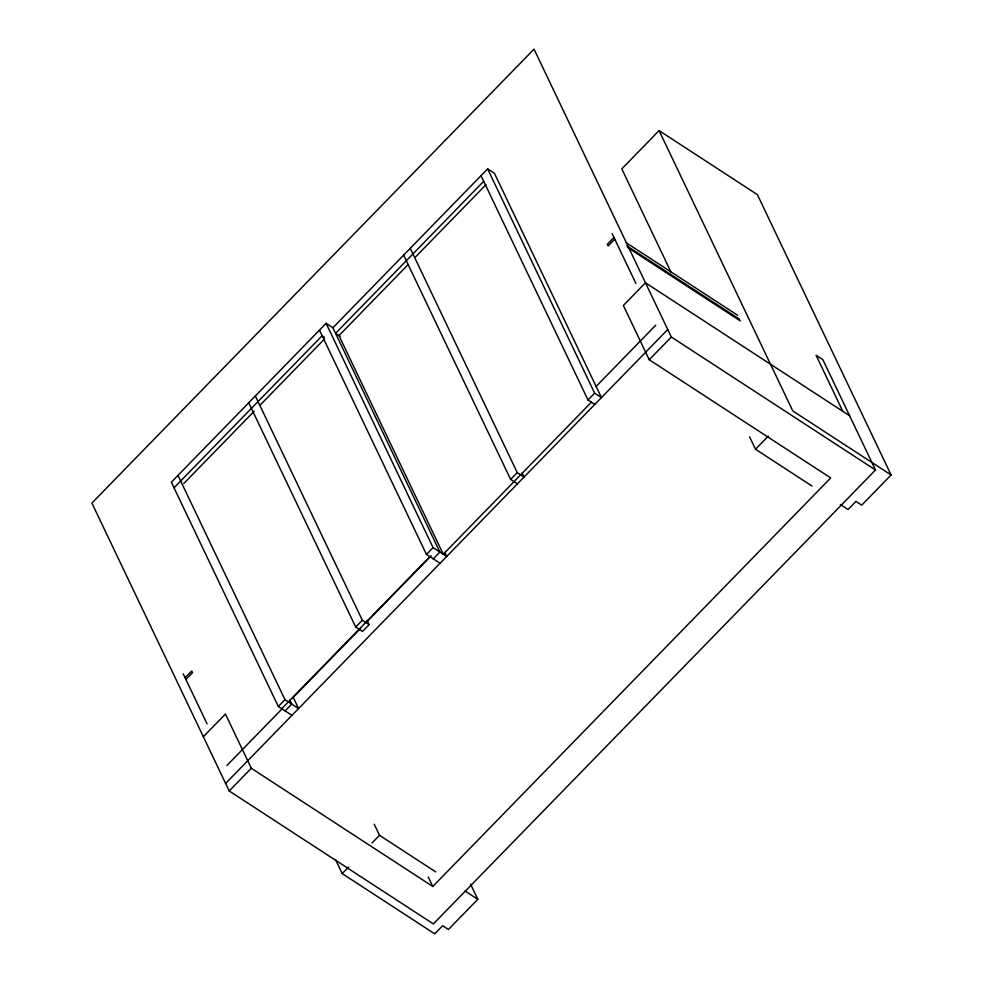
<?xml version="1.0" encoding="UTF-8"?>
<svg xmlns="http://www.w3.org/2000/svg" width="983" height="983" viewBox="0 0 983 983"><rect width="100%" height="100%" fill="white"/><g stroke="black" fill="none" stroke-linecap="round" stroke-linejoin="round"><path stroke-width="1.47" d="M433.245 558.86L439.88 552.041L332.893 327.757L326.098 323.321L171.349 482.211L278.324 706.494L291.939 715.354M174.028 487.814L322.141 335.744L324.402 337.218M332.893 327.757L487.642 168.879L494.449 173.315L601.424 397.599L594.629 393.163L487.642 168.879M183.821 483.464L254.142 411.263M260.544 404.689L324.476 339.049M483.685 181.302L335.572 333.36L340.106 336.321M408.24 264.476L338.975 335.584L443.284 554.265L591.397 402.194M415.698 256.809L486.02 184.607M840.318 504.488L848.034 509.513L855.935 501.404L861.71 505.164L891.102 474.973L757.377 194.622L659.077 130.592L621.784 168.892L671.18 272.475M185.099 677.779L191.734 670.971L192.521 672.642L185.898 679.45M613.97 237.456L607.334 244.263L608.133 245.934L614.756 239.127M203.334 736.722L225.439 714.027L251.316 768.276L432.79 886.469L830.709 477.922L649.235 359.729L623.357 305.48L645.462 282.785L849.619 415.748M278.324 706.494L284.959 699.687L177.984 475.391M367.151 620.519L369.141 624.672L362.506 631.479L355.699 627.056L362.334 620.248L255.347 395.952M440.052 563.284L426.438 554.424L433.073 547.617L326.098 323.321M281.728 708.706L429.841 556.636M226.926 765.474L282.539 708.374M292.16 698.495L360.614 628.223M367.028 621.625L431.193 555.751M595.907 386.651L655.796 325.152M285.131 710.918L291.767 704.111L289.788 699.957M517.427 483.845L510.619 479.421L517.255 472.602L410.267 248.318M594.801 404.406L587.994 399.983L594.629 393.163M225.623 783.451L667.752 329.514M842.812 411.312L816.074 355.244L822.869 359.667L875.497 469.997L433.368 923.934L229.211 790.971L251.316 768.276M649.235 359.729L671.34 337.034L534.027 49.15L91.898 503.087L229.211 790.971M470.562 884.122L477.799 899.31L448.408 929.5L442.633 925.74L434.732 933.85L342.207 873.592L348.596 867.018M372.041 842.947L379.499 835.292L374.228 824.245M812.056 486.081L755.509 449.243L768.288 436.12M626.183 242.703L737.668 315.31M626.773 245.811L739.548 319.254M627.572 247.47L740.346 320.913M891.102 474.973L792.802 410.955L659.077 130.592M671.34 337.034L875.497 469.997M517.255 472.602L524.062 477.038L522.071 472.884M433.073 547.617L446.687 556.476L444.697 552.323M362.334 620.248L369.141 624.672M284.959 699.687L298.574 708.546L293.29 697.475M379.499 835.292L435.678 871.872M465.033 891.003L477.799 899.31M749.574 436.821L755.509 449.243M612.09 233.524L635.927 283.497M481.019 175.687L587.994 399.983M403.644 255.125L510.619 479.421M319.463 330.141L426.438 554.424M248.724 402.76L355.699 627.056M428.256 876.971L432.79 886.469M335.621 859.781L342.207 873.592M183.219 673.834L207.057 723.82"/></g></svg>
